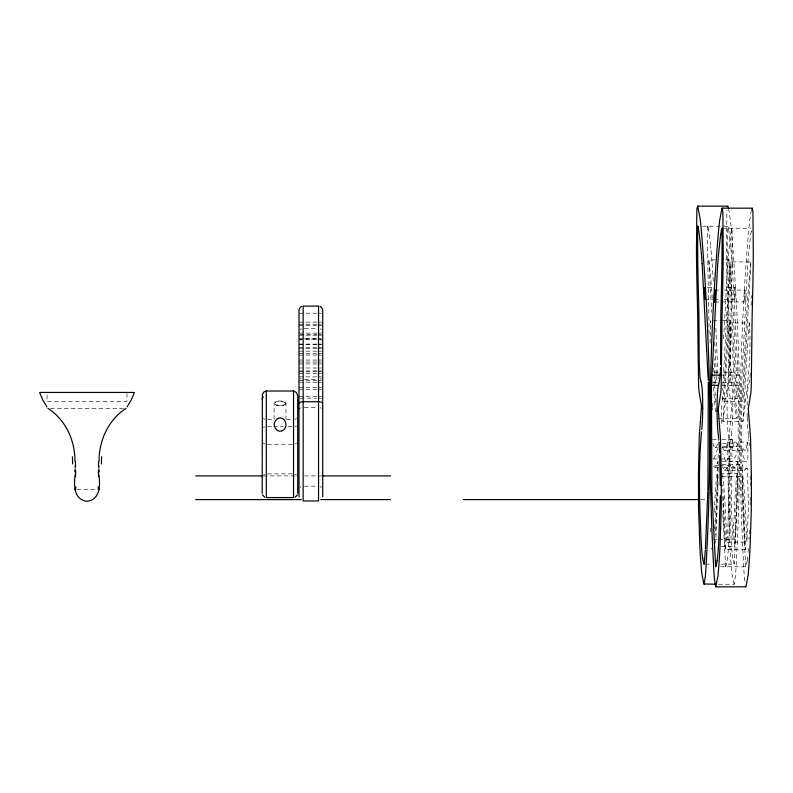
<?xml version="1.0" encoding="UTF-8"?>
<svg xmlns="http://www.w3.org/2000/svg" width="793" height="793" viewBox="0 0 793 793"><rect width="100%" height="100%" fill="white"/><g stroke="black" fill="none" stroke-linecap="round" stroke-linejoin="round"><path stroke-width="0.59" stroke-dasharray="3.96 2.97" d="M718.171 453.973L717.962 486.932M730.254 494.981L728.708 542.62M751.268 231.259A141.243 8.208 90 0 0 750.723 234.916L750.654 235.422A230.257 13.372 90 0 0 750.396 237.424L748.542 254.741A197.229 11.459 -90 0 0 747.65 266.051L741.524 385.785A21.133 1.229 -90 0 0 741.524 386.26L741.931 491.045A24.236 1.408 -90 0 0 741.931 491.581L741.951 492.275A9.536 0.555 90 0 0 741.961 492.859L741.98 493.514M750.287 497.241L750.218 501.691M717.952 487.725L717.943 488.082A24.236 1.408 90 0 1 717.943 488.617M738.005 487.18L738.372 383.891M707.673 226.213L707.653 227.888A42.911 2.488 -90 0 0 707.614 234.441L707.713 255.267A117.83 6.85 -90 0 0 707.871 266.934L708.02 274.983A201.144 11.687 -90 0 0 708.199 283.507L708.694 303.888A109.999 6.394 -90 0 1 709.021 326.339L709.081 336.856M737.996 487.903L737.996 488.082A24.236 1.408 -90 0 1 737.986 488.617M722.413 395.945L722.74 401.417L742.783 401.417L743.021 400.782L750.961 261.958L730.878 261.918L729.55 274.16A356.057 20.687 90 0 0 728.311 289.465A298.872 17.367 -90 0 0 727.082 307.664L722.621 390.711M750.208 502.187L750.168 504.854M751.14 305.255L751.367 295.492M730.452 369.439L730.482 368.636M274.12 419.14L274.12 403.359C276.4 400.118 283.676 400.108 285.966 403.359L285.966 419.14M285.916 403.33C284.717 406.561 272.108 406.75 275.062 402.398C281.664 398.304 292.944 405.719 279.146 405.619M717.893 490.52L717.913 489.896A9.536 0.555 -90 0 0 717.923 489.311M737.946 490.52L737.956 489.896A9.536 0.555 90 0 0 737.976 489.311M717.625 478.209L717.635 473.788L717.506 474.72A9.813 0.565 90 0 0 717.437 476.137L717.288 480.033A69.695 4.044 -90 0 1 717.11 484.176L715.742 512.02A103.596 6.017 90 0 1 715.544 515.242L714.681 528.951M717.606 478.575L716.555 508.412A220.474 12.807 -90 0 1 716.337 513.894A269.66 15.662 90 0 1 715.811 525.937L715.395 534.72M730.373 371.947L729.768 379.292A77.298 4.49 -90 0 1 729.679 379.857L728.906 383.465M717.853 491.819L715.683 543.364M737.896 491.7L734.229 564.091M750.376 373.235L749.821 379.292A77.298 4.49 90 0 1 749.722 379.857L748.959 383.465M723.593 338.77L727.597 266.032A197.229 11.459 -90 0 1 728.499 254.731L730.343 237.424A230.257 13.372 90 0 1 730.611 235.422L730.68 234.906A141.243 8.208 -90 0 1 731.225 231.259M749.365 530.111L748.929 539.349M732.405 422.104L732.306 423.68A33.504 1.943 90 0 1 732.197 425.286L732.117 426.376A62.706 3.638 -90 0 1 731.939 428.498L731.86 429.38M727.617 391.346L727.667 390.701A25.287 1.467 -90 0 1 727.776 389.561L727.885 388.639A35.972 2.092 90 0 1 728.024 387.678L728.777 384M747.66 391.346L747.72 390.701A25.287 1.467 -90 0 1 747.829 389.561L747.938 388.639A35.972 2.092 -90 0 1 748.067 387.678L748.83 384M727.062 443.574L727.31 442.127L747.353 442.127L747.73 445.656A19.022 1.1 90 0 1 747.878 449.651L747.858 458.235L746.877 461.437L725.793 461.03A283.299 16.455 90 0 1 725.288 460.336L722.661 453.675M727.122 560.73L727.389 558.906A77.179 4.48 90 0 0 727.607 557.182L727.905 554.426M747.105 443.574L747.353 442.127M747.175 560.73L747.442 558.906A77.179 4.48 90 0 0 747.66 557.182L747.948 554.426M726.983 444.467L726.943 444.784A24.048 1.398 90 0 1 726.755 446.429L725.773 449.631M747.026 444.467L746.996 444.784A24.048 1.398 -90 0 1 746.798 446.429L745.816 449.631M731.721 430.857L731.661 431.461M731.622 431.818C728.222 467.85 729.61 504.189 731.186 540.291M722.205 476.692L742.248 476.692L743.328 511.247A220.474 12.807 -90 0 0 743.547 516.709A269.66 15.662 90 0 0 744.072 528.703L745.321 549.331L744.33 517.978A103.596 6.017 90 0 1 744.141 514.776L742.754 487.071A69.695 4.044 -90 0 1 742.585 482.937L742.516 480.945M714.771 259.787L708.813 260.203L711.648 312.353M728.896 259.836L735.507 381.344L737.103 398.532L737.282 389.026L732.742 305.186A298.872 17.367 90 0 0 731.493 287.096A356.057 20.687 90 0 0 730.254 271.91L728.955 259.836L721.838 259.787M717.675 448.57L714.533 457.69A283.299 16.455 90 0 1 714.027 458.433L712.738 458.76M747.115 468.138L744.379 470.368L742.198 464.619L742.258 470.259A13.56 0.783 -90 0 0 742.407 472.628L743.18 478.903A138.19 8.029 -90 0 1 743.814 484.751L745.45 509.106A68.694 3.995 -90 0 1 745.787 518.553L746.867 542.095L748.433 507.877L747.462 468.703L747.115 468.138L726.874 468.148L724.604 470.467L722.552 466.78M737.659 473.778L737.559 474.72A9.813 0.565 -90 0 0 737.48 476.137L737.331 480.033A69.695 4.044 -90 0 1 737.163 484.176L735.785 512.02A103.596 6.017 90 0 1 735.597 515.242L734.615 546.684L735.854 525.947A269.66 15.662 -90 0 0 736.38 513.894A220.474 12.807 -90 0 0 736.598 508.412L737.678 473.758L719.975 473.758M751.288 210.204L749.752 220.375A293.083 17.03 -90 0 0 748.79 228.85C738.967 343.23 737.569 458.304 744.052 572.923A73.729 4.282 -90 0 0 744.508 578.93L744.994 583.618M750.931 261.918L749.593 274.16A356.057 20.687 90 0 0 748.364 289.465A298.872 17.367 90 0 0 747.125 307.664L742.605 391.93L742.783 401.417M718.855 539.617L733.01 539.617L734.14 515.946A68.694 3.995 -90 0 1 734.477 506.469L736.102 481.956A138.19 8.029 90 0 1 736.737 476.048L737.5 469.714A13.56 0.783 90 0 0 737.659 467.325L737.738 461.704L720.024 461.685M734.923 287.413L734.923 299.258L734.923 287.413L724.078 287.423M737.738 461.704L736.588 466.046L735.26 467.751L719.925 467.751M729.273 322.949C726.358 355.611 725.317 389.194 722.869 421.559L742.912 421.559C747.194 388.966 751.814 355.978 749.316 322.949L729.273 322.949C731.761 355.978 727.151 388.966 722.869 421.559M749.316 322.949C746.411 355.611 745.361 389.194 742.912 421.559M744.905 290.119L744.944 301.935L744.954 290.109L724.505 290.099M725.813 566.727L726.596 563.704A134.622 7.821 90 0 0 727.122 560.74M730.551 320.669L730.522 367.506L733.01 383.078L735.567 411.894L736.984 418.694L737.331 414.749L735.468 399.583L730.789 321.71L730.551 320.669L721.115 320.669M745.321 549.331L725.238 549.301L725.397 537.426L724.287 517.978A103.596 6.017 90 0 1 724.088 514.776L722.71 487.071A69.695 4.044 -90 0 1 722.611 484.84M718.547 584.253L734.189 584.253L735.438 576.204A73.729 4.282 -90 0 0 735.894 570.157C742.476 455.688 740.88 340.762 731.047 226.53A293.083 17.03 90 0 0 730.075 218.134L728.856 209.699M735.26 467.751L732.613 465.848L731.751 475.225L731.612 514.26L733.069 539.587M722.74 401.417L724.336 384.08L730.908 261.958M745.816 449.492A204.753 11.895 -90 0 1 743.289 448.878C740.345 441.929 743.279 460.039 745.331 460.336A283.299 16.455 90 0 0 745.836 461.03L746.61 461.496M734.09 447.024L733.109 443.921A24.048 1.398 90 0 1 732.91 442.286L732.554 439.669L732.177 443.228A19.022 1.1 90 0 0 732.028 447.242C732.673 449.968 730.175 459.058 734.07 458.433A283.299 16.455 90 0 0 734.576 457.69C736.588 457.452 739.572 438.579 736.618 446.102A204.753 11.895 -90 0 1 734.09 446.885M300.23 487.408L301.251 486.654M300.23 329.64L301.627 328.708M300.23 340.128L301.627 339.206M321.482 378.41L320.075 379.332M263.385 427.734L264.783 426.812M296.483 418.446L295.075 419.368M296.483 443.069L295.075 443.991M263.385 475.086L264.783 474.164M718.646 465.66L712.748 465.66L715.494 467.632L717.665 461.685L717.606 467.325A13.56 0.783 90 0 1 717.457 469.714L716.694 476.048A138.19 8.029 90 0 0 716.059 481.956L714.434 506.469A68.694 3.995 -90 0 0 714.196 512.704M722.582 474.66L723.127 478.903A138.19 8.029 90 0 1 723.761 484.751L725.397 509.106A68.694 3.995 -90 0 1 725.744 518.553L726.814 542.095L727.825 530.983L728.4 504.923L728.033 475.225L727.072 468.138M726.566 461.496L727.776 458.671L727.835 449.651A19.022 1.1 -90 0 0 727.677 445.656L727.33 442.147M721.323 546.655L734.615 546.684M702.459 226.213L727.726 226.213L727.696 227.888A42.911 2.488 -90 0 0 727.657 234.441L727.756 255.267A117.83 6.85 -90 0 0 727.915 266.934L728.063 274.983A201.144 11.687 90 0 0 728.252 283.507L728.737 303.888A109.999 6.394 -90 0 1 729.064 326.339L729.163 353.638A32.602 1.893 -90 0 0 729.243 362.401M722.046 228.225L750.931 228.225M707.247 287.423L713.254 287.423M714.88 290.099L719.687 290.099M704.838 299.248L713.264 299.248M714.463 299.248L719.271 299.248M724.088 299.248L734.913 299.248M714.88 301.935L719.687 301.935M720.896 301.935L744.954 301.935M299.011 313.235L316.774 313.235M317.963 313.235L321.512 313.235M712.857 320.669L719.935 320.669M299.011 322.117L316.774 322.117M317.963 322.117L321.512 322.117M299.011 324.238L316.774 324.238M317.963 324.238L321.512 324.238M299.011 325.477L316.774 325.477M317.963 325.477L321.512 325.477M304.343 328.431L318.548 328.431M299.011 333.119L316.774 333.119M317.963 333.119L321.512 333.119M300.2 334.359L316.774 334.359M317.963 334.359L321.512 334.359M299.011 335.211L316.774 335.211M317.963 335.211L321.512 335.211M299.011 338.482L316.774 338.482M317.963 338.482L321.512 338.482M304.343 338.918L317.369 338.918M299.011 339.652L316.774 339.652M317.963 339.652L321.512 339.652M299.011 344.093L316.774 344.093M317.963 344.093L321.512 344.093M299.011 344.648L316.774 344.648M317.963 344.648L321.512 344.648M299.011 347.364L316.774 347.364M317.963 347.364L321.512 347.364M299.011 348.533L316.774 348.533M317.963 348.533L321.512 348.533M299.011 351.17L316.774 351.17M317.963 351.17L321.512 351.17M299.011 353.529L316.774 353.529M317.963 353.529L321.512 353.529M299.011 355.086L316.774 355.086M317.963 355.086L321.512 355.086M299.011 360.052L316.774 360.052M317.963 360.052L321.512 360.052M299.011 362.044L316.774 362.044M317.963 362.044L321.512 362.044M299.011 363.967L316.774 363.967M317.963 363.967L321.512 363.967M299.011 367.992L316.774 367.992M317.963 367.992L321.512 367.992M299.011 370.926L316.774 370.926M317.963 370.926L321.512 370.926M299.011 371.798L316.774 371.798M317.963 371.798L321.512 371.798M713.869 372.195L718.676 372.195M723.494 372.195L737.926 372.195L738.204 378.32M299.011 373.334L316.774 373.334M317.963 373.334L321.512 373.334M721.917 375.148L741.961 375.148M299.011 376.873L316.774 376.873M317.963 376.873L321.512 376.873M304.343 379.639L318.548 379.629M299.011 380.68L316.774 380.68M317.963 380.68L321.512 380.68M299.011 382.216L316.774 382.216M317.963 382.216L321.512 382.216M713.095 382.365L717.913 382.365M722.72 382.365L738.362 382.732A21.133 1.229 -90 0 1 738.362 383.267M721.481 385.358L741.524 385.358M299.011 387.49L316.774 387.49M317.963 387.49L321.512 387.49M299.011 389.284L316.774 389.284M317.963 389.284L321.512 389.284M299.011 396.371L316.774 396.371M317.963 396.371L321.512 396.371M300.2 398.165L316.774 398.165M317.963 398.165L321.512 398.165M721.779 398.532L737.103 398.532M304.343 407.701L317.369 407.701M50.375 408.385L123.658 408.385M718.121 418.694L736.984 418.694M267.538 419.656L273.496 419.656M286.372 419.656L292.33 419.656M267.519 426.515L272.346 426.515M273.555 426.515L283.21 426.515M288.037 426.515L296.483 426.515M712.501 439.669L717.219 439.669M721.937 439.669L732.554 439.669M722.324 443.743L737.659 443.743M267.548 444.278L293.549 444.278M722.205 446.677L742.357 446.677M715.068 447.708L717.427 447.708M722.136 447.708L735.111 447.708M724.752 450.404L744.796 450.404M713.254 458.969L719.152 458.969M720.331 458.969L733.297 458.969M722.145 464.619L742.198 464.619M719.826 465.66L732.791 465.66M715.207 467.751L718.745 467.751M724.604 470.467L744.657 470.467M267.548 473.887L293.549 473.887M263.375 475.909L296.126 475.909M304.443 475.909L317.864 475.909M318.112 475.909L321.611 475.909M304.343 486.188L318.548 486.178M76.862 489.45L98.362 489.45M700.814 499.59L705.79 499.59M712.966 539.617L717.685 539.617M726.884 542.115L746.927 542.115M705.284 564.18L711.301 564.18M720.926 564.18L734.149 564.18M720.53 566.787L745.787 566.787L746.639 563.704A134.622 7.821 -90 0 0 747.175 560.74M278.849 405.382L275.399 404.668L274.12 403.359M734.189 584.253L731.81 573.101L730.343 554.248A177.781 10.329 90 0 1 729.867 544.969L728.628 507.887L728.529 473.897L729.362 435.793L731.602 406.383L729.045 390.81A31.502 1.834 -90 0 1 728.668 385.011L727.924 331.177A90.184 5.244 -90 0 0 727.637 310.519L727.161 290.763A219.651 12.757 90 0 1 726.963 281.783L726.695 265.863A134.582 7.821 90 0 1 726.626 259.807A141.144 8.198 -90 0 1 726.537 250.112L726.884 211.186A13.511 0.783 -90 0 1 726.943 210.135M320.075 328.708L321.482 329.64M320.075 339.206L321.482 340.128M264.783 419.368L263.385 418.446M264.783 443.991L263.385 443.069M320.075 486.486L321.482 487.408M295.075 474.164L296.483 475.086M301.251 379.153L300.23 378.4M708.873 259.787L710.211 271.91A356.057 20.687 90 0 1 711.45 287.106A298.872 17.367 -90 0 1 712.411 300.815M734.07 564.11L733.307 561.176A134.622 7.821 -90 0 1 732.772 558.262M714.047 447.024L713.056 443.921A24.048 1.398 90 0 1 712.867 442.286L712.699 440.591M742.248 476.692L742.357 477.644A9.813 0.565 90 0 1 742.436 479.061L742.486 480.261M745.717 566.698L741.99 493.801M725.664 566.698L722.631 511.108M722.621 447.341L723.236 448.937A204.753 11.895 -90 0 0 725.764 449.492M725.238 549.301L724.029 528.713A269.66 15.662 90 0 1 723.494 516.709A220.474 12.807 -90 0 1 723.275 511.247L722.651 494.019M731.057 381.671L730.165 377.617A77.298 4.49 90 0 1 730.066 377.062L729.253 362.351M731.146 382.018L731.82 385.289A35.972 2.092 90 0 1 731.959 386.231L732.058 387.153A25.287 1.467 -90 0 1 732.177 388.283L732.226 388.917A21.936 1.279 -90 0 1 732.772 408.336M717.675 443.931L716.575 446.102A204.753 11.895 -90 0 1 714.047 446.885M732.772 558.252L732.504 556.448A77.179 4.48 90 0 1 732.286 554.753L731.989 552.017M715.514 411.894L713.323 386.687M710.885 322.929L710.498 320.669L710.072 345.907M712.778 381.453L713.145 384.823M710.578 245.443L709.398 235.253A230.257 13.372 90 0 0 709.14 233.271L709.071 232.765A141.243 8.208 90 0 0 708.516 229.167M730.809 247.228L729.451 235.253A230.257 13.372 -90 0 0 729.183 233.271L729.114 232.765A141.243 8.208 90 0 0 728.569 229.167M710.667 246.326L710.845 248.13M748.384 435.228L747.968 430.906A62.706 3.638 -90 0 1 747.779 428.795L747.7 427.714A33.504 1.943 90 0 1 747.591 426.119L747.492 424.542A23.711 1.378 -90 0 1 747.214 417.108M748.493 436.279L748.701 438.39M728.648 438.39L727.915 430.906A62.706 3.638 -90 0 1 727.736 428.795L727.647 427.714A33.504 1.943 90 0 1 727.538 426.119L727.449 424.542A23.711 1.378 -90 0 1 727.171 417.108A21.837 1.269 -90 0 1 727.082 410.804M730.898 248.13L731.295 252.392A197.229 11.459 -90 0 1 732.197 263.623M748.8 439.461L748.929 440.809M728.757 439.461L728.886 440.809M711.073 250.459L711.252 252.392A197.229 11.459 -90 0 1 712.154 263.623M749.098 442.633L749.385 446.092M729.054 442.633L729.659 452.397M715.663 402.517L714.582 384.655M732.197 263.603L737.926 372.195M712.154 263.603L713.403 282.348M715.593 383.515L715.187 376.715M716.535 376.189L716.852 381.929M715.048 374.266L714.196 358.456M716.416 373.979L714.721 341.724M713.72 368.021L714.027 373.949M714.077 374.881L714.523 383.525M710.716 532.004L710.429 525.709M717.952 373.771L715.732 325.804M718.081 376.645L718.171 378.687M738.273 380.075L738.253 379.48M729.768 456.015L730.254 485.425M750.178 475.651L750.307 485.425M732.088 229.801L732.088 229.901A42.911 2.488 -90 0 1 732.127 236.443L732.038 257.289A117.83 6.85 -90 0 1 731.889 268.966L731.741 277.025A201.144 11.687 -90 0 1 731.562 285.569L731.077 305.999A109.999 6.394 -90 0 0 730.759 328.48L730.67 355.779A32.602 1.893 -90 0 1 730.591 364.552M721.511 423.313L721.461 402.289M126.979 393.556L126.979 401.327L47.055 401.327L47.055 393.556M728.569 229.187A79.082 4.589 -90 0 0 728.202 227.323L728.182 227.264A46.47 2.696 -90 0 0 728.024 226.699L728.004 226.659A32.523 1.893 90 0 0 727.726 226.183M732.762 408.326A21.837 1.269 -90 0 1 732.682 414.62A23.711 1.378 -90 0 1 732.405 422.084M731.989 552.156A69.239 4.024 90 0 1 731.196 540.172M708.516 229.187A79.082 4.589 -90 0 0 708.159 227.323L708.129 227.264A46.47 2.696 90 0 0 707.971 226.699L707.961 226.659A32.523 1.893 90 0 0 707.673 226.183M712.709 403.359A21.936 1.279 -90 0 1 712.729 408.336M712.719 408.326A21.837 1.269 -90 0 1 712.709 409.941M711.708 549.321A69.239 4.024 90 0 1 711.618 548.013M751.268 231.278A79.082 4.589 -90 0 1 751.377 230.684M747.145 405.362A21.936 1.279 -90 0 1 747.66 391.395M747.214 417.098A21.837 1.269 -90 0 1 747.145 412.419M748.394 548.617A69.239 4.024 -90 0 1 747.958 554.565M731.225 231.278A79.082 4.589 -90 0 1 731.592 229.385L731.632 229.236A46.47 2.696 90 0 1 731.77 228.741L731.79 228.691A32.523 1.893 90 0 1 732.068 228.196M727.072 410.814A21.936 1.279 -90 0 1 727.617 391.395M728.698 542.501A69.239 4.024 90 0 1 727.905 554.565M300.359 408.058A4.153 1.378 0.1 0 1 301.33 407.84M320.174 407.81A4.153 1.378 -0.1 0 1 321.175 408.008"/><path stroke-width="1.19" d="M720.659 234.906L720.589 235.422A230.257 13.372 90 0 0 720.322 237.424L718.478 254.741A197.229 11.459 90 0 0 717.576 266.051L711.45 385.785A21.133 1.229 90 0 0 711.45 386.26L711.856 491.045A24.236 1.408 -90 0 0 711.866 491.581L711.876 492.275A9.536 0.555 90 0 0 711.886 492.859L711.906 493.514M720.222 495.883L720.153 501.691M98.828 468.306L98.877 465.521M707.931 487.18L708.298 383.891M697.652 226.213L697.632 227.888A42.911 2.488 90 0 0 697.592 234.441L697.691 255.267A117.83 6.85 -90 0 0 697.85 266.934L697.999 274.983A201.144 11.687 90 0 0 698.177 283.507L698.673 303.888A109.999 6.394 -90 0 1 699 326.339L699.099 353.638A32.602 1.893 -90 0 0 699.178 362.401M707.921 487.903L707.921 488.082A24.236 1.408 -90 0 1 707.911 488.617M75.186 474.442C73.709 484.563 73.58 499.788 87.022 501.295C100.463 499.788 100.324 484.573 98.847 474.442M720.143 502.187L718.686 542.62A116.581 6.77 90 0 1 718.567 544.712L718.379 547.864M720.48 367.674L720.46 368.398M720.421 369.627L720.45 368.636M720.411 369.994L720.401 370.599M707.871 490.52L707.891 489.896A9.536 0.555 90 0 0 707.901 489.311M720.351 371.947L719.747 379.292A77.298 4.49 -90 0 1 719.647 379.857L718.884 383.465M707.832 491.7L705.413 548.706M705.344 550.035L704.154 564.091M702.33 422.104L702.241 423.68A33.504 1.943 -90 0 1 702.132 425.286L702.053 426.376A62.706 3.638 -90 0 1 701.864 428.498L701.785 429.38M99.046 461.149C99.056 440.442 108.304 419.784 126.097 408.385M717.596 391.346L717.645 390.701A25.287 1.467 -90 0 1 717.754 389.561L717.863 388.639A35.972 2.092 -90 0 1 717.992 387.678L718.755 384M701.557 431.818C698.137 467.85 699.545 504.189 701.111 540.291A116.581 6.77 90 0 0 701.23 542.372L701.418 545.505M717.1 560.73L717.368 558.906A77.179 4.48 90 0 0 717.586 557.182L717.873 554.426A58.652 3.41 -90 0 0 718.369 547.844M297.692 493.325L297.692 395.608L296.334 392.376L293.549 390.999L265.962 391.018L263.801 392.099L262.374 394.418L262.166 493.325M299.08 309.508L300.23 307.327L301.627 306.405M751.576 209.084L752.19 208.172L752.745 210.413A13.511 0.783 -90 0 1 752.953 213.119L753.31 252.015A141.144 8.198 -90 0 1 753.221 261.72A134.582 7.821 -90 0 1 753.152 267.776L752.884 283.725A219.651 12.757 90 0 1 752.696 292.726L752.22 312.521A90.184 5.244 -90 0 0 751.942 333.209L751.229 387.113A31.502 1.834 90 0 1 750.852 392.941L748.295 408.752L750.545 437.954L751.387 475.988L751.298 509.978L750.069 547.18A177.781 10.329 90 0 1 749.593 556.508L748.136 575.49L745.916 586.8L715.692 586.87L714.434 578.93A73.729 4.282 -90 0 1 713.978 572.923C707.495 458.304 708.892 343.23 718.716 228.85A293.083 17.03 90 0 1 719.687 220.375L722.007 208.153L752.19 208.172M727.429 206.517L727.994 206.378L728.698 208.837M715.792 566.727L716.565 563.704A134.622 7.821 -90 0 0 717.1 560.74M297.405 494.931L295.075 497.27M127.078 406.908L131.41 399.662L134.384 392.446L39.65 392.446L42.624 399.662L46.956 406.908M704.115 584.253L705.374 576.204A73.729 4.282 -90 0 0 705.829 570.157C712.401 455.688 710.806 340.762 700.972 226.53A293.083 17.03 90 0 0 700.011 218.134L697.681 206.13L697.017 208.46A13.511 0.783 -90 0 0 696.809 211.186L696.472 250.112A141.144 8.198 -90 0 0 696.551 259.807A134.582 7.821 90 0 0 696.621 265.863L696.898 281.783A219.651 12.757 90 0 0 697.097 290.763L697.572 310.519A90.184 5.244 -90 0 1 697.86 331.177L698.593 385.011A31.502 1.834 -90 0 0 698.97 390.81L701.527 406.383L699.287 435.793L698.464 473.897L698.564 507.887L699.803 544.969A177.781 10.329 90 0 0 700.278 554.248L701.736 573.101L703.807 583.945L716.148 584.253M276.46 419.338L278.908 418.07A3.915 2.984 0 0 1 281.168 418.06C287.235 419.418 287.631 429.419 281.505 430.986A4.163 3.033 0 0 1 278.571 430.986L276.232 429.687M715.692 586.87L718.071 575.49L719.529 556.508A177.781 10.329 90 0 0 719.994 547.18L721.224 509.978L721.313 475.988L720.47 437.954L718.22 408.752L720.778 392.941A31.502 1.834 -90 0 0 721.154 387.113L721.878 333.209A90.184 5.244 -90 0 1 722.155 312.531L722.621 292.726A219.651 12.757 90 0 0 722.82 283.725L723.087 267.776A134.582 7.821 -90 0 0 723.157 261.72A141.144 8.198 -90 0 0 723.236 252.015L722.879 213.119A13.511 0.783 -90 0 0 722.681 210.413L722.126 208.172M697.572 206.16L727.637 206.16M711.886 375.148L720.312 375.148M711.46 385.358L718.676 385.358M195.673 475.909L262.642 475.909M322.364 475.909L390.533 475.909M195.683 499.59L301.429 499.59M320.729 499.59L390.533 499.59M463.31 499.59L699.069 499.59M320.075 306.405L321.482 307.327L322.632 309.508M264.783 497.27L262.463 494.941M47.937 408.385C65.73 419.784 74.978 440.442 74.988 461.149M745.767 586.87L745.46 586.324M703.996 564.11L703.232 561.176A134.622 7.821 -90 0 1 702.697 558.262M715.643 566.698L711.916 493.801M697.652 226.183A32.523 1.893 -90 0 1 697.929 226.679L697.949 226.699A46.47 2.696 90 0 1 698.088 227.185L698.127 227.343M700.992 381.671L700.09 377.617A77.298 4.49 90 0 1 700.001 377.062L699.188 362.351M701.071 382.018L701.746 385.289A35.972 2.092 90 0 1 701.884 386.231L701.993 387.153A25.287 1.467 -90 0 1 702.102 388.283L702.152 388.917A21.936 1.279 -90 0 1 702.697 408.336M702.697 558.252L702.429 556.448A77.179 4.48 -90 0 1 702.211 554.753L701.924 552.017A58.652 3.41 90 0 1 701.428 545.485M700.734 247.228L699.376 235.253A230.257 13.372 90 0 0 699.119 233.271L699.049 232.765A110.158 6.403 90 0 0 698.127 227.234M718.627 438.39L717.893 430.906A62.706 3.638 90 0 1 717.715 428.795L717.625 427.714A33.504 1.943 -90 0 1 717.516 426.119L717.427 424.542A23.711 1.378 -90 0 1 717.15 417.108A21.837 1.269 -90 0 1 717.06 410.804M700.824 248.13L701.052 250.459M718.736 439.461L718.785 440.006M701.141 251.421L701.23 252.392A197.229 11.459 90 0 1 702.132 263.623M719.033 442.633L718.983 442.107M719.073 443.109L719.657 452.932M702.132 263.603L708.129 378.32M708.208 380.075L708.179 379.48M708.288 382.236L708.288 382.732A21.133 1.229 -90 0 1 708.298 383.267M719.727 455.658L720.232 485.425M75.157 465.521L75.206 468.306M722.066 229.702L722.066 229.901A42.911 2.488 90 0 1 722.106 236.443L722.017 257.289A117.83 6.85 90 0 1 721.868 268.966L721.719 277.025A201.144 11.687 90 0 1 721.531 285.569L721.045 305.999A109.999 6.394 90 0 0 720.728 328.48L720.639 355.779A32.602 1.893 90 0 1 720.569 364.552M322.701 310.311L322.701 496.834M299.011 310.311L299.011 496.834M293.549 390.999L293.549 497.568L266.309 497.568L266.309 390.999M702.33 422.084A23.711 1.378 -90 0 0 702.608 414.63A21.837 1.269 -90 0 0 702.697 408.326M717.05 410.814A21.936 1.279 -90 0 1 717.596 391.395M722.046 228.196A32.523 1.893 90 0 0 721.769 228.711A46.47 2.696 90 0 0 721.61 229.236L721.571 229.405A110.158 6.403 90 0 0 720.659 235.015M276.489 429.548A11.171 8.257 -0.9 0 1 276.628 419.438M262.166 399.494A4.143 3.717 0 0 1 263.385 396.867M99.184 471.924A40.384 2.666 -87.7 0 1 99.184 469.892M101.385 463.955A39.908 3.806 -86.5 0 1 101.633 456.728M98.471 466.234A39.551 8.158 -83.2 0 1 98.619 461.695M98.421 474.135A40.215 4.55 -85.9 0 1 98.391 469.981M98.53 476.781A40.384 3.251 -87.1 0 1 98.481 474.571M99.234 489.093A40.522 2.429 -88 0 1 98.134 486.813M74.859 469.892A40.384 2.666 87.7 0 1 74.849 471.924M72.411 456.728A39.908 3.806 86.5 0 1 72.649 463.955M75.414 461.695A39.551 8.158 83.2 0 1 75.563 466.234M75.642 469.981A40.215 4.55 85.9 0 1 75.613 474.135M75.553 474.571A40.384 3.251 87.1 0 1 75.513 476.781M75.9 486.813A40.522 2.429 88 0 1 74.8 489.093M299.07 403.231A4.153 1.804 0.1 0 1 303.154 401.714L318.548 401.724A4.153 1.794 0 0 1 322.642 403.231M299.219 408.643A4.153 1.378 0.1 0 1 299.358 408.534M322.354 408.534A4.153 1.378 -0.1 0 1 322.483 408.643M714.523 295.67C715.316 318.786 715.445 274.031 714.523 295.67M704.511 292.865L704.848 299.258L704.828 287.423L704.511 292.865M318.548 306.118L303.154 306.118L303.154 500.978L318.548 500.998L318.548 306.118"/></g></svg>
